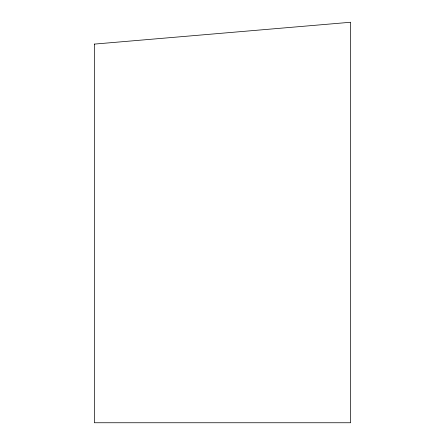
<?xml version="1.0" encoding="UTF-8"?>
<svg xmlns="http://www.w3.org/2000/svg" width="445" height="445" viewBox="0 0 445 445"><rect width="100%" height="100%" fill="white"/><g stroke="black" fill="none" stroke-linecap="round" stroke-linejoin="round"><path stroke-width="0.67" d="M94.34 44.094L94.34 422.75L350.66 422.75L350.66 22.25L94.34 44.105"/></g></svg>
